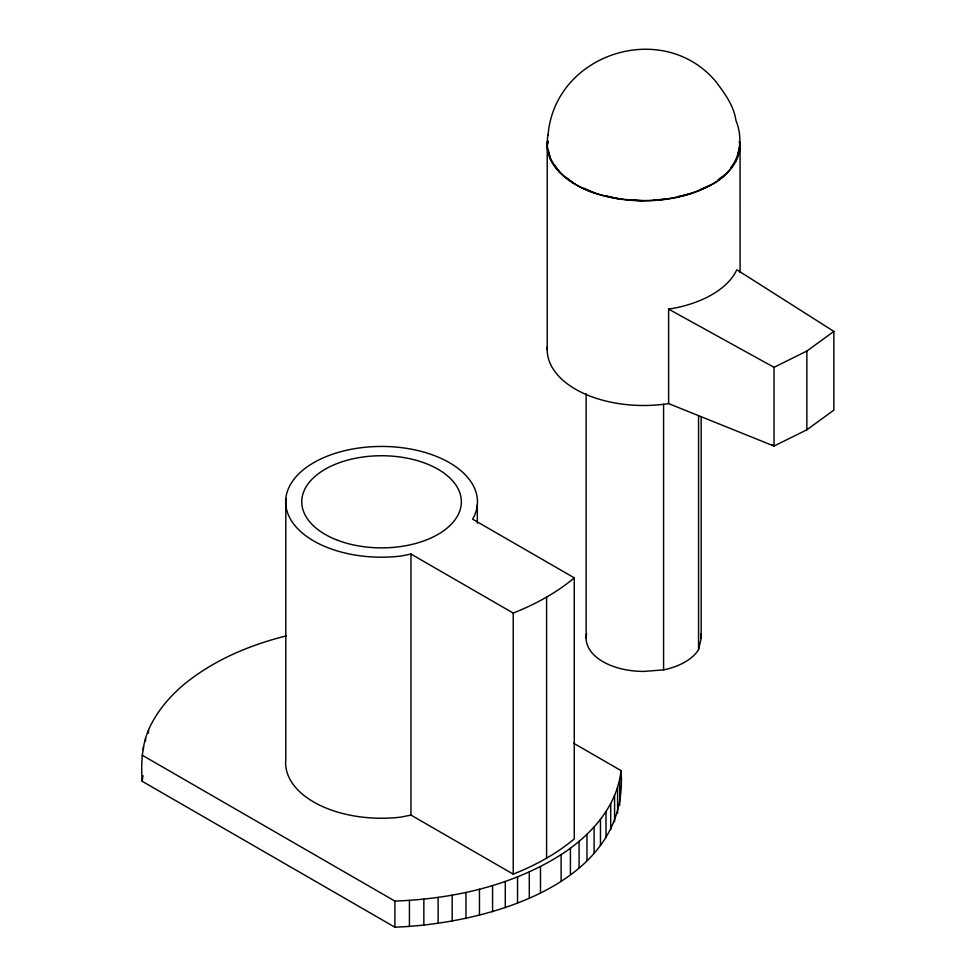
<?xml version="1.0" encoding="UTF-8"?>
<svg xmlns="http://www.w3.org/2000/svg" width="976" height="976" viewBox="0 0 976 976"><rect width="100%" height="100%" fill="white"/><g stroke="black" fill="none" stroke-linecap="round" stroke-linejoin="round"><path stroke-width="1.46" d="M573.583 743.212L620.98 770.564C630.24 885.464 484.584 923.796 394.902 927.2L142.142 781.264C140.8 761.073 142.106 740.04 152.402 722.094C160.296 707.539 171.459 695.01 184.061 684.359C213.598 660.191 249.563 645.038 286.358 635.852M142.142 781.264L142.972 775.676M142.142 755.168L394.902 901.092C452.791 898.908 511.717 885.988 561.115 854.634C590.419 835.615 617.259 806.762 620.98 770.564M547.963 141.959L547.243 145.131L547.231 349.835M586.625 633.863A57.523 33.208 0 0 0 643.66 671.415L663.582 669.902A58.401 33.721 0 0 0 698.56 649.699L701.183 638.194L701.183 416.606M548 141.032L547.365 144.57M736.392 160.052L731.134 167.372M738.124 153.537L739.918 145.692M726.534 173.411L718.19 179.694M668.621 309.124L774.029 367.33L806.871 351.043L833.858 331.401L736.807 269.754A96.429 55.669 0 0 1 668.621 309.124L668.621 403.6L774.029 446.069L806.871 429.782L833.858 410.127L833.858 331.401M711.04 184.83L700.146 189.649M690.947 193.553L678.271 196.579M667.633 198.97L654.03 200.007M574.266 577.841A233.398 134.749 0 0 1 513.217 613.074L410.969 554.039L401.026 556.039A95.916 55.376 0 0 1 285.687 503.47A95.916 55.376 0 0 1 395.39 447.02A95.916 55.376 0 0 1 472.628 519.195L574.266 577.841L574.266 838.896A233.398 134.749 0 0 1 513.217 874.13L410.969 815.094L401.026 817.095A95.916 55.376 0 0 1 285.797 759.694L285.797 498.638M642.672 200.714L629.069 199.677M617.796 198.677L605.12 195.651M594.665 192.992L583.782 188.173M574.876 184.037L566.531 177.754M771.418 444.544L774.029 446.069L774.029 367.33M559.785 172.435L554.527 165.127M550.391 158.978L548.61 151.121M739.222 141.532L740.052 145.131L740.089 272.499M806.871 351.043L806.871 429.782M698.56 415.971L698.56 649.699M663.582 404.296L663.582 669.902M619.723 778.958L619.723 805.066M617.588 787.278L617.588 813.386M614.587 795.525L614.587 821.621M610.72 803.638L610.72 829.746M606.011 811.605L606.011 837.701M600.46 819.389L600.46 845.497M594.103 826.965L594.103 853.073M586.966 834.297L586.966 860.405M586.137 393.84L586.137 638.194M579.073 841.373L579.073 867.481M570.435 848.156L570.435 874.264M561.115 854.634L561.115 880.73M546.597 597.092L546.597 858.148M540.497 866.529L540.497 892.637M529.297 871.91L529.297 898.018M517.548 876.899L517.548 902.995M513.217 613.074L513.217 874.13M505.287 881.462L505.287 907.558M492.575 885.574L492.575 911.682M479.46 889.246L479.46 915.354M477.325 504.995L477.325 523.209M465.967 892.442L465.967 918.55M452.181 895.175L452.181 921.271M438.114 897.408L438.114 923.503M423.852 899.14L423.852 925.248M410.969 554.039L410.969 815.094M409.432 900.372L409.432 926.48M394.902 901.092L394.902 927.2M148.535 730.219L148.535 733.11M145.534 738.454L145.534 741.345M143.399 746.774L143.399 749.678M668.621 403.6A96.429 55.669 0 0 1 547.365 346.931M739.954 142.228A96.429 55.669 0 0 1 642.391 200.788A96.429 55.669 0 0 1 547.524 140.764M700.695 633.863A57.523 33.208 0 0 1 701.183 638.194M548.061 134.859C542.058 164.419 570.46 185.428 595.445 193.333C633.509 204.789 676.283 203.179 711.809 184.488C735.892 172.325 746.128 145.448 735.965 120.573C733.842 105.664 724.704 93.403 715.945 81.679C663.277 18.812 555.002 53.168 548.061 134.859M337.769 540.326A79.788 46.067 0 0 0 461.221 504.458A79.788 46.067 0 0 0 345.699 460.66A79.788 46.067 0 0 0 337.769 540.326"/></g></svg>
